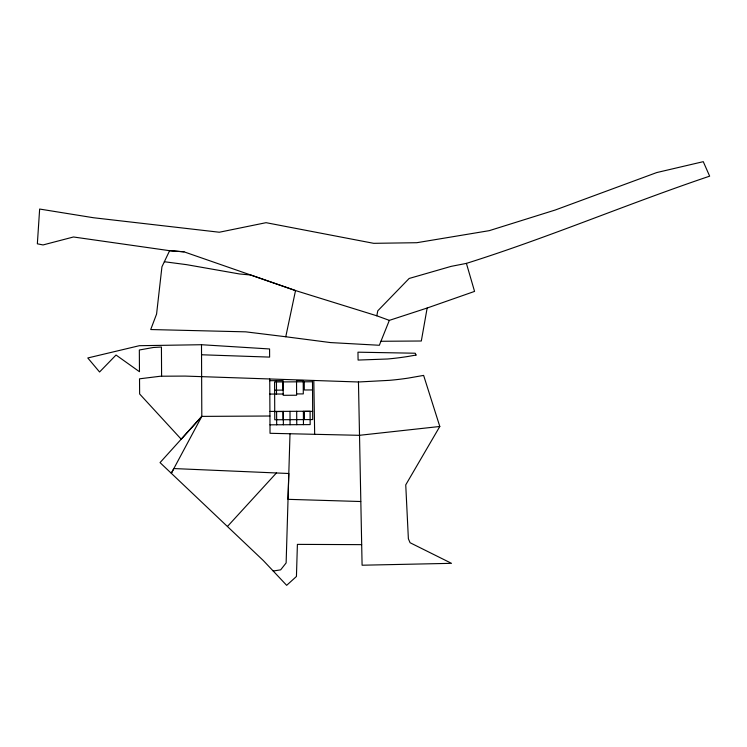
<?xml version="1.0" encoding="UTF-8"?>
<svg xmlns="http://www.w3.org/2000/svg" width="747" height="747" viewBox="0 0 747 747"><rect width="100%" height="100%" fill="white"/><g stroke="black" fill="none" stroke-linecap="round" stroke-linejoin="round"><path stroke-width="1.12" d="M290.004 433.755L288.025 499.332L360.745 501.517M427.153 308.025L389.336 320.37L376.796 315.794L377.786 310.808L409.151 278.463L451.123 266.371L466.408 263.383L474.56 291.405L427.153 308.025L421.317 341.005L380.933 341.276M183.986 251.832L169.625 250.684L161.94 266.791L156.581 314.057L150.717 329.539L245.735 331.845L285.765 336.757L295.523 290.564L183.977 251.814L169.625 250.693L73.486 236.986L43.037 244.941L37.35 243.811L39.647 209.048L93.515 217.741L219.31 232.233L266.063 222.681L373.677 243.326L416.789 242.71L489.238 230.664L555.254 210.01L656.725 172.566L703.272 161.669L709.65 176.161C627.994 203.67 548.615 237.518 466.408 263.383M389.336 320.37L379.336 345.273L330.491 342.574L285.765 336.757M269.938 416.014L201.811 416.387L171.315 473.271L173.855 468.556L288.809 473.505L286.129 562.939L280.657 569.849L273.215 571.025L263.336 560.558L160.045 462.608L201.811 416.387L201.494 344.722L139.334 345.702L87.782 357.972L99.566 371.987L116.037 355.03L139.465 371.717L139.334 349.998L153.368 347.486L161.427 347.028L161.595 376.217M439.806 426.481L405.742 484.878L408.376 538.764L410.075 542.724L451.487 563.331L362.09 565.218L358.457 381.988L389.355 380.344A308.464 308.464 0 0 0 408.189 378.113L423.624 375.405L439.806 426.481L359.344 435.314L270.031 433.297L269.742 378.981M201.811 416.387L181.204 439.189L139.633 393.977L139.521 378.813L160.549 376.217L185.135 376.086L358.457 381.988M227.499 526.411L276.418 472.972M269.742 380.69L283.141 380.625L283.216 395.303L296.606 395.228L296.531 380.55L303.226 380.512L303.291 393.902L296.596 393.94M274.616 390.149L282.87 390.102L282.824 381.913M312.545 389.943L304.29 389.99L304.253 381.792M269.816 394.08L283.206 394.014M269.91 411.438L310.08 411.223L310.154 424.613L269.984 424.828M274.737 411.578L282.982 411.532L283.029 419.721M312.657 411.373L304.412 411.41L304.449 419.609M361.651 544.647L297.399 544.376L296.438 576.469L286.661 585.331L273.215 571.025M201.541 354.769L269.62 357.103L269.574 348.961L201.494 344.722M164.349 261.73L186.685 264.671L239.498 273.962L250.693 275.008L295.523 290.564L376.796 315.794M313.815 380.456L314.664 434.306M303.385 411.261L303.459 424.651M296.69 411.298L296.764 424.688M289.995 411.336L290.069 424.726M283.3 411.364L283.374 424.763M276.446 380.653L276.511 394.042M276.605 411.401L276.679 424.791M416.032 355.049L408.516 356.375A289.21 289.21 0 0 1 387.488 358.999L358.093 360.063L357.962 352.182L415.267 353.228L416.032 355.049M312.498 381.754L274.579 381.95L274.775 419.767L312.704 419.562L312.498 381.754"/></g></svg>
